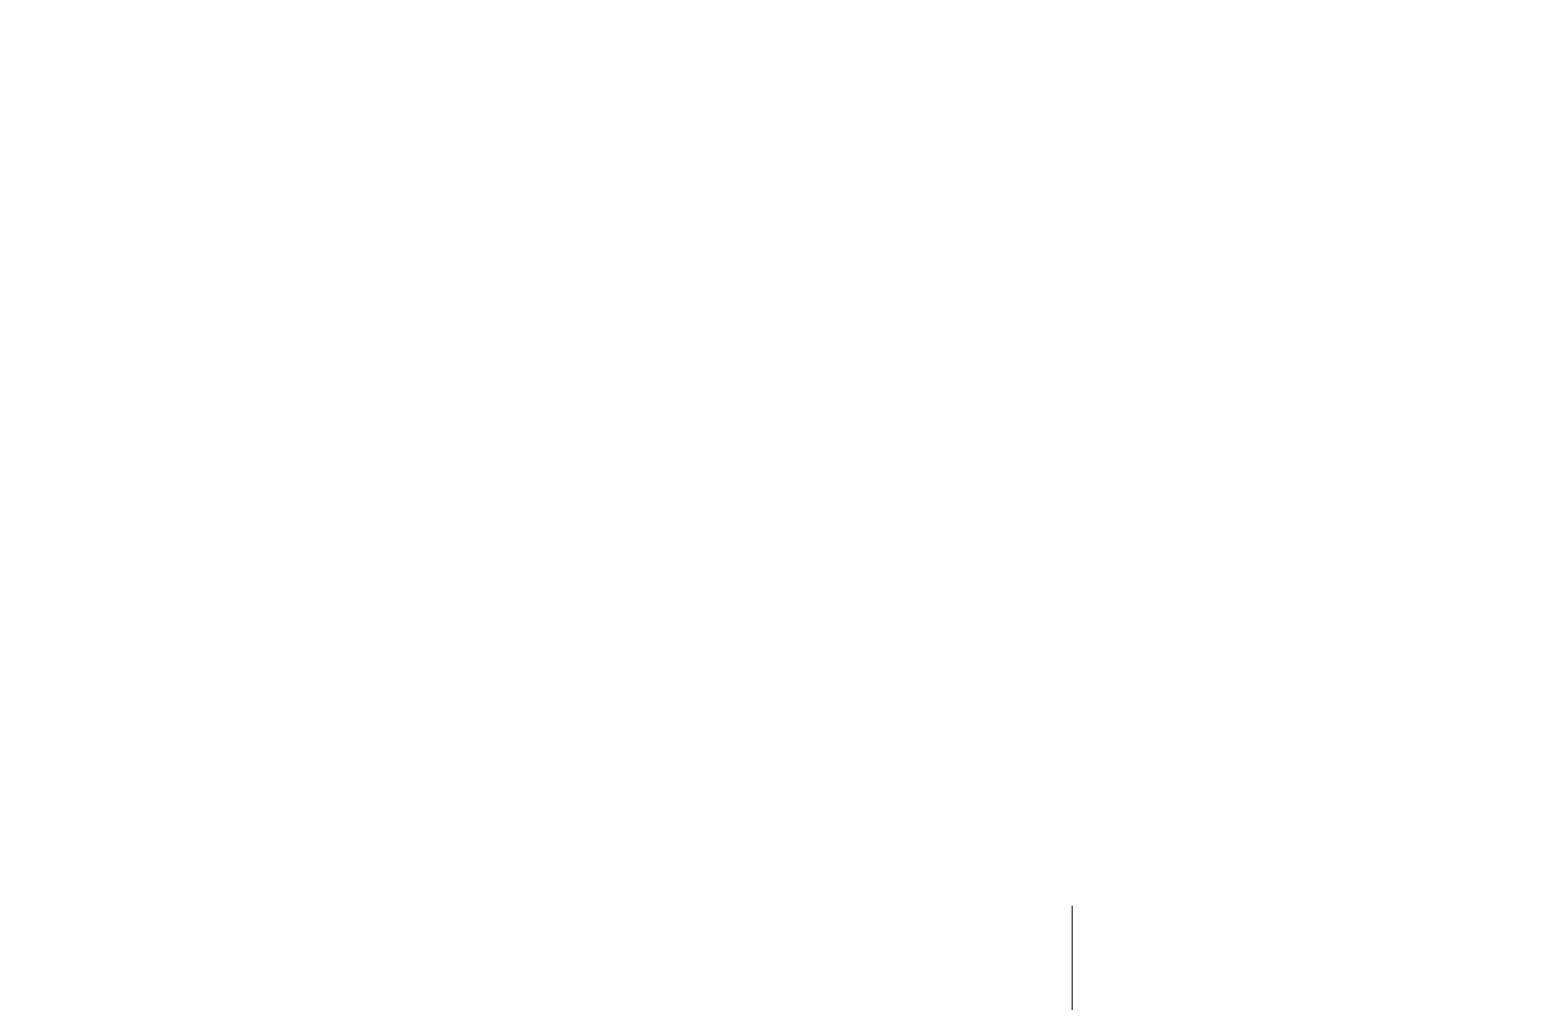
# Model space of a CAD drawing. Header units: inches. Extents: x 2775 to 14720, y 2918 to 7295.
# Drawn here: x 12703 to 13657, y 4143 to 4764 of the extents above; entities that cross this region are included whole.
import ezdxf

# ---------------------------------------------------------------- set-up
doc = ezdxf.new("R2010")
doc.units = ezdxf.units.IN
doc.header["$LTSCALE"] = 0.5
doc.header["$MEASUREMENT"] = 0
doc.header["$PDMODE"] = 1
doc.layers.get('Defpoints').update_dxf_attribs({"linetype": 'CONTINUOUS'})
doc.layers.add('LAYOUT', color=6, linetype='CONTINUOUS', lineweight=9)
doc.styles.add('BEI', font='romans.shx', dxfattribs={"width": 0.75})
doc.dimstyles.get("Standard").update_dxf_attribs({"dimscale": 50, "dimtxt": 0.18, "dimasz": 0.18, "dimexe": 0.18, "dimexo": 0.0625, "dimgap": 0.09, "dimtad": 0, "dimtoh": 1, "dimzin": 0, "dimdsep": 46, "dimtxsty": 'BEI', "dimcen": 0.09, "dimclrd": 256, "dimclre": 256, "dimclrt": 256, "dimadec": 1, "dimazin": 0, "dimtfac": 1, "dimtofl": 0, "dimtmove": 0, "dimatfit": 3, "dimfxl": 1, "dimtolj": 1, "dimtzin": 0, "dimlwd": -1, "dimlwe": -1, "dimarcsym": 0})

# ---------------------------------------------------------------- blocks, each defined once
blk = doc.blocks.new('*D34')
at = {"layer": 'Defpoints', "color": 0, "ltscale": 150, "transparency": 16777216}
for p in [(11336.37, 4496.83, -44590.32), (14529.7, 4138.22, -44590.32), (13445.87, 3646.64), (14529.7, 3176.79, -44590.32), (12016.73, 3096.26, -44590.32)]:
    blk.add_point(p, dxfattribs=at)
at = {"layer": 'LAYOUT', "ltscale": 150, "transparency": 16777216}
for start, end in [(9.28358, 15.90248), (344.15887, 350.77777)]:
    blk.add_arc((13368.56, 3656.77), 77.96, start, end, dxfattribs=at)
for points in [[(13442.13, 3677.64), (13444.96, 3678.63), (13440.58, 3686.63)], [(13444.98, 3635), (13442.15, 3635.98), (13440.61, 3626.99)]]:
    blk.add_solid(points, dxfattribs=at)
at = {"layer": 'LAYOUT', "color": 6, "ltscale": 150, "transparency": 16777216, "insert": (13446.53, 3656.82), "char_height": 6.25, "attachment_point": 5, "rotation": 270.03067, "style": 'BEI'}
blk.add_mtext('\\A1;45.0°', dxfattribs=at)
blk = doc.blocks.new('*D35')
at = {"layer": 'Defpoints', "color": 0, "ltscale": 150, "transparency": 16777216}
for p in [(13368.61, 4764.11, -44590.32), (14529.96, 4138.32, -44590.32), (13423.73, 3711.84), (12016.99, 3096.37, -44590.32), (13368.91, 2918.09, -44590.32)]:
    blk.add_point(p, dxfattribs=at)
at = {"layer": 'LAYOUT', "ltscale": 150, "transparency": 16777216}
for start, end in [(65.46387, 83.37048), (29.15928, 47.06589)]:
    blk.add_arc((13368.79, 3656.87), 77.72, start, end, dxfattribs=at)
for points in [[(13377.68, 3732.57), (13377.85, 3735.56), (13368.78, 3734.58)], [(13438.01, 3695.39), (13435.31, 3694.08), (13440.58, 3686.63)]]:
    blk.add_solid(points, dxfattribs=at)
at = {"layer": 'LAYOUT', "color": 6, "lineweight": 9, "ltscale": 150, "transparency": 16777216, "insert": (13411.95, 3721.5), "char_height": 6.25, "attachment_point": 5, "rotation": 326.26488, "style": 'BEI'}
blk.add_mtext('\\A1;67.5°', dxfattribs=at)
blk = doc.blocks.new('*D36')
at = {"layer": 'Defpoints', "color": 0, "ltscale": 150, "transparency": 16777216}
for p in [(13368.23, 4764.11, -44590.32), (12207.01, 4138.09, -44590.32), (13338.54, 3728.67), (14720.19, 3096.64, -44590.32), (13368.3, 2918.09, -44590.32)]:
    blk.add_point(p, dxfattribs=at)
at = {"layer": 'LAYOUT', "ltscale": 150, "transparency": 16777216}
for start, end in [(96.64098, 114.54758), (132.94557, 150.85217)]:
    blk.add_arc((13368.28, 3656.87), 77.72, start, end, dxfattribs=at)
for points in [[(13359.2, 3735.56), (13359.37, 3732.57), (13368.27, 3734.58)], [(13301.75, 3694.07), (13299.05, 3695.37), (13296.48, 3686.62)]]:
    blk.add_solid(points, dxfattribs=at)
at = {"layer": 'LAYOUT', "color": 6, "lineweight": 9, "ltscale": 150, "transparency": 16777216, "insert": (13325.1, 3721.49), "char_height": 6.25, "attachment_point": 5, "rotation": 33.74658, "style": 'BEI'}
blk.add_mtext('\\A1;67.5°', dxfattribs=at)

msp = doc.modelspace()

# ---------------------------------------------------------------- linework, layer by layer
at = {"layer": 'LAYOUT', "color": 6, "linetype": 'Continuous', "ltscale": 150}
msp.add_line((13368.607, 2917.966), (13368.479, 4204.723), dxfattribs=at)

# ---------------------------------------------------------------- dimensions: what is measured, and where the dimension line sits
at = {"layer": 'LAYOUT', "color": 6, "lineweight": 9, "ltscale": 150}
for base, line1, line2, picture, middle in [((13423.729, 3711.838), ((13368.912, 2918.086, -44590.391), (13368.611, 4764.108, -44590.391)), ((14529.96, 4138.325, -44590.391), (12016.988, 3096.368, -44590.391)), '*D35', (13411.952, 3721.498, -0.07)), ((13338.537, 3728.669), ((13368.303, 2918.086, -44590.391), (13368.235, 4764.108, -44590.391)), ((12207.01, 4138.092, -44590.391), (14720.19, 3096.638, -44590.391)), '*D36', (13325.102, 3721.489, -0.07))]:
    dim = msp.add_angular_dim_2l(base=base, line1=line1, line2=line2, dimstyle='Standard', override={"dimtxt": 0.125, "dimclrd": 256, "dimclre": 256, "dimclrt": 6}, dxfattribs=at)
    dim.commit()
    dim.dimension.update_dxf_attribs({"geometry": picture, "text_midpoint": middle})
at = {"layer": 'LAYOUT', "color": 6, "ltscale": 150}
dim = msp.add_angular_dim_2l(base=(13445.866, 3646.644), line1=((14529.702, 4138.218, -44590.391), (12016.731, 3096.261, -44590.391)), line2=((14529.702, 3176.786, -44590.391), (11336.374, 4496.835, -44590.391)), dimstyle='Standard', override={"dimtxt": 0.125, "dimclrd": 256, "dimclre": 256, "dimclrt": 6}, dxfattribs=at)
dim.commit()
dim.dimension.update_dxf_attribs({"geometry": '*D34', "text_midpoint": (13446.527, 3656.815, -0.07)})

doc.saveas('drawing.dxf')
